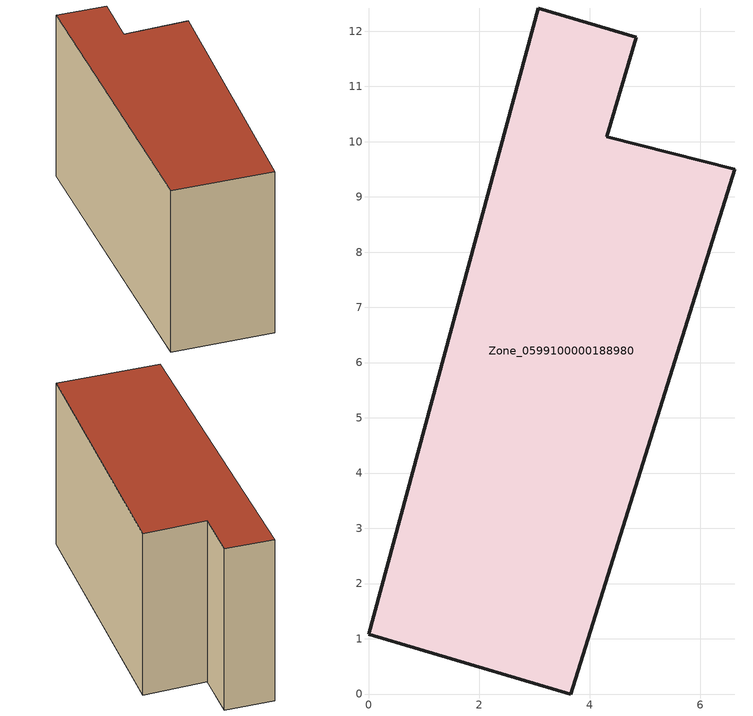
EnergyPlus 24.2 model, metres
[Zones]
Zone_0599100000188980
 floor ground (C_G): 0,1.08 3.07,12.42 4.84,11.89 4.31,10.09 6.62,9.5 3.65,0 z0
 wall outside (C_F): 3.07,12.42 0,1.08 3.65,0 6.62,9.5 4.31,10.09 4.84,11.89 3.07,12.42 z0:6.69
 roof outside (C_R): 0,1.08 3.65,0 6.62,9.5 4.31,10.09 4.84,11.89 3.07,12.42 z6.69
[BUILDING]
Pand.0599100000188980: North Axis=0; Terrain=City; Loads Convergence Tolerance Value=0.04; Temperature Convergence Tolerance Value=0.4; Solar Distribution=FullExterior; Maximum Number of Warmup Days=25; Minimum Number of Warmup Days=1
[Site:Location]
Rotterdam.The.Hague.AP_ZH_NLD Design_Conditions: Latitude=51.96; Longitude=4.45; Time Zone=1; Elevation=-4.5
[SITE:GROUNDTEMPERATURE:BUILDINGSURFACE]
18, 18, 18, 18, 18, 18, 18, 18, 18, 18, 18, 18
[MATERIAL] Thermal Absorptance=0.9; Solar Absorptance=0.7; Visible Absorptance=0.7
Name | Roughness | Thickness | Conductivity | Density | Specific Heat
G.TC.1946 | MediumSmooth | 0.15 | 1 | 540 | 1210
F.TC.1946 | Rough | 0.3 | 0.857143 | 1920 | 840
R.TC.1946 | MediumRough | 0.2 | 0.909091 | 1500 | 1000
[CONSTRUCTION]
C_G: G.TC.1946
C_F: F.TC.1946
C_R: R.TC.1946
[ZONE]
Zone_0599100000188980: Type=1; Multiplier=1; Ceiling Height=Autocalculate; Volume=Autocalculate; Floor Area=autocalculate; Part of Total Floor Area=Yes
[ZONEINFILTRATION:DESIGNFLOWRATE]
Infil_Zone_0599100000188980: Zone or ZoneList or Space or SpaceList=Zone_0599100000188980; Schedule=AlwaysOn; Design Flow Rate Calculation Method=Flow/Area; Flow Rate per Floor Area=0.003; Constant Term Coefficient=1; Temperature Term Coefficient=0; Velocity Term Coefficient=0; Velocity Squared Term Coefficient=0
[HVACTEMPLATE:ZONE:IDEALLOADSAIRSYSTEM]
Zone_0599100000188980: Maximum Heating Supply Air Temperature=50; Minimum Cooling Supply Air Temperature=13; Maximum Heating Supply Air Humidity Ratio=0.0156; Minimum Cooling Supply Air Humidity Ratio=0.0077; Heating Limit=NoLimit; Cooling Limit=NoLimit; Dehumidification Control Type=ConstantSensibleHeatRatio; Cooling Sensible Heat Ratio=0.7; Dehumidification Setpoint=60; Humidification Control Type=None; Humidification Setpoint=30; Outdoor Air Method=None; Outdoor Air Flow Rate per Person=0.00944; Outdoor Air Flow Rate per Zone Floor Area=0; Outdoor Air Flow Rate per Zone=0; Demand Controlled Ventilation Type=None; Outdoor Air Economizer Type=NoEconomizer; Heat Recovery Type=None; Sensible Heat Recovery Effectiveness=0.7; Latent Heat Recovery Effectiveness=0.65
[ZONECONTROL:THERMOSTAT]
ThermostatControl_Zone_0599100000188980: Zone or ZoneList=Zone_0599100000188980; Control Type Schedule=DualSetpointControlType; Control 1=Thermostat_Zone_0599100000188980; Temperature Difference Between Cutout And Setpoint=0
[THERMOSTATSETPOINT:DUALSETPOINT]
Thermostat_Zone_0599100000188980: Heating Setpoint Temperature Schedule=HeatingSetpoint_Zone_0599100000188980; Cooling Setpoint Temperature Schedule=CoolingSetpoint_Zone_0599100000188980
[SCHEDULE:COMPACT]
HeatingSetpoint_Zone_0599100000188980: Through: 12/31, For: AllDays, Until: 24:00, 21
CoolingSetpoint_Zone_0599100000188980: Through: 12/31, For: AllDays, Until: 24:00, 24
DualSetpointControlType: Through: 12/31, For: AllDays, Until: 24:00, 4
AlwaysOn: Through: 12/31, For: AllDays, Until: 24:00, 1
